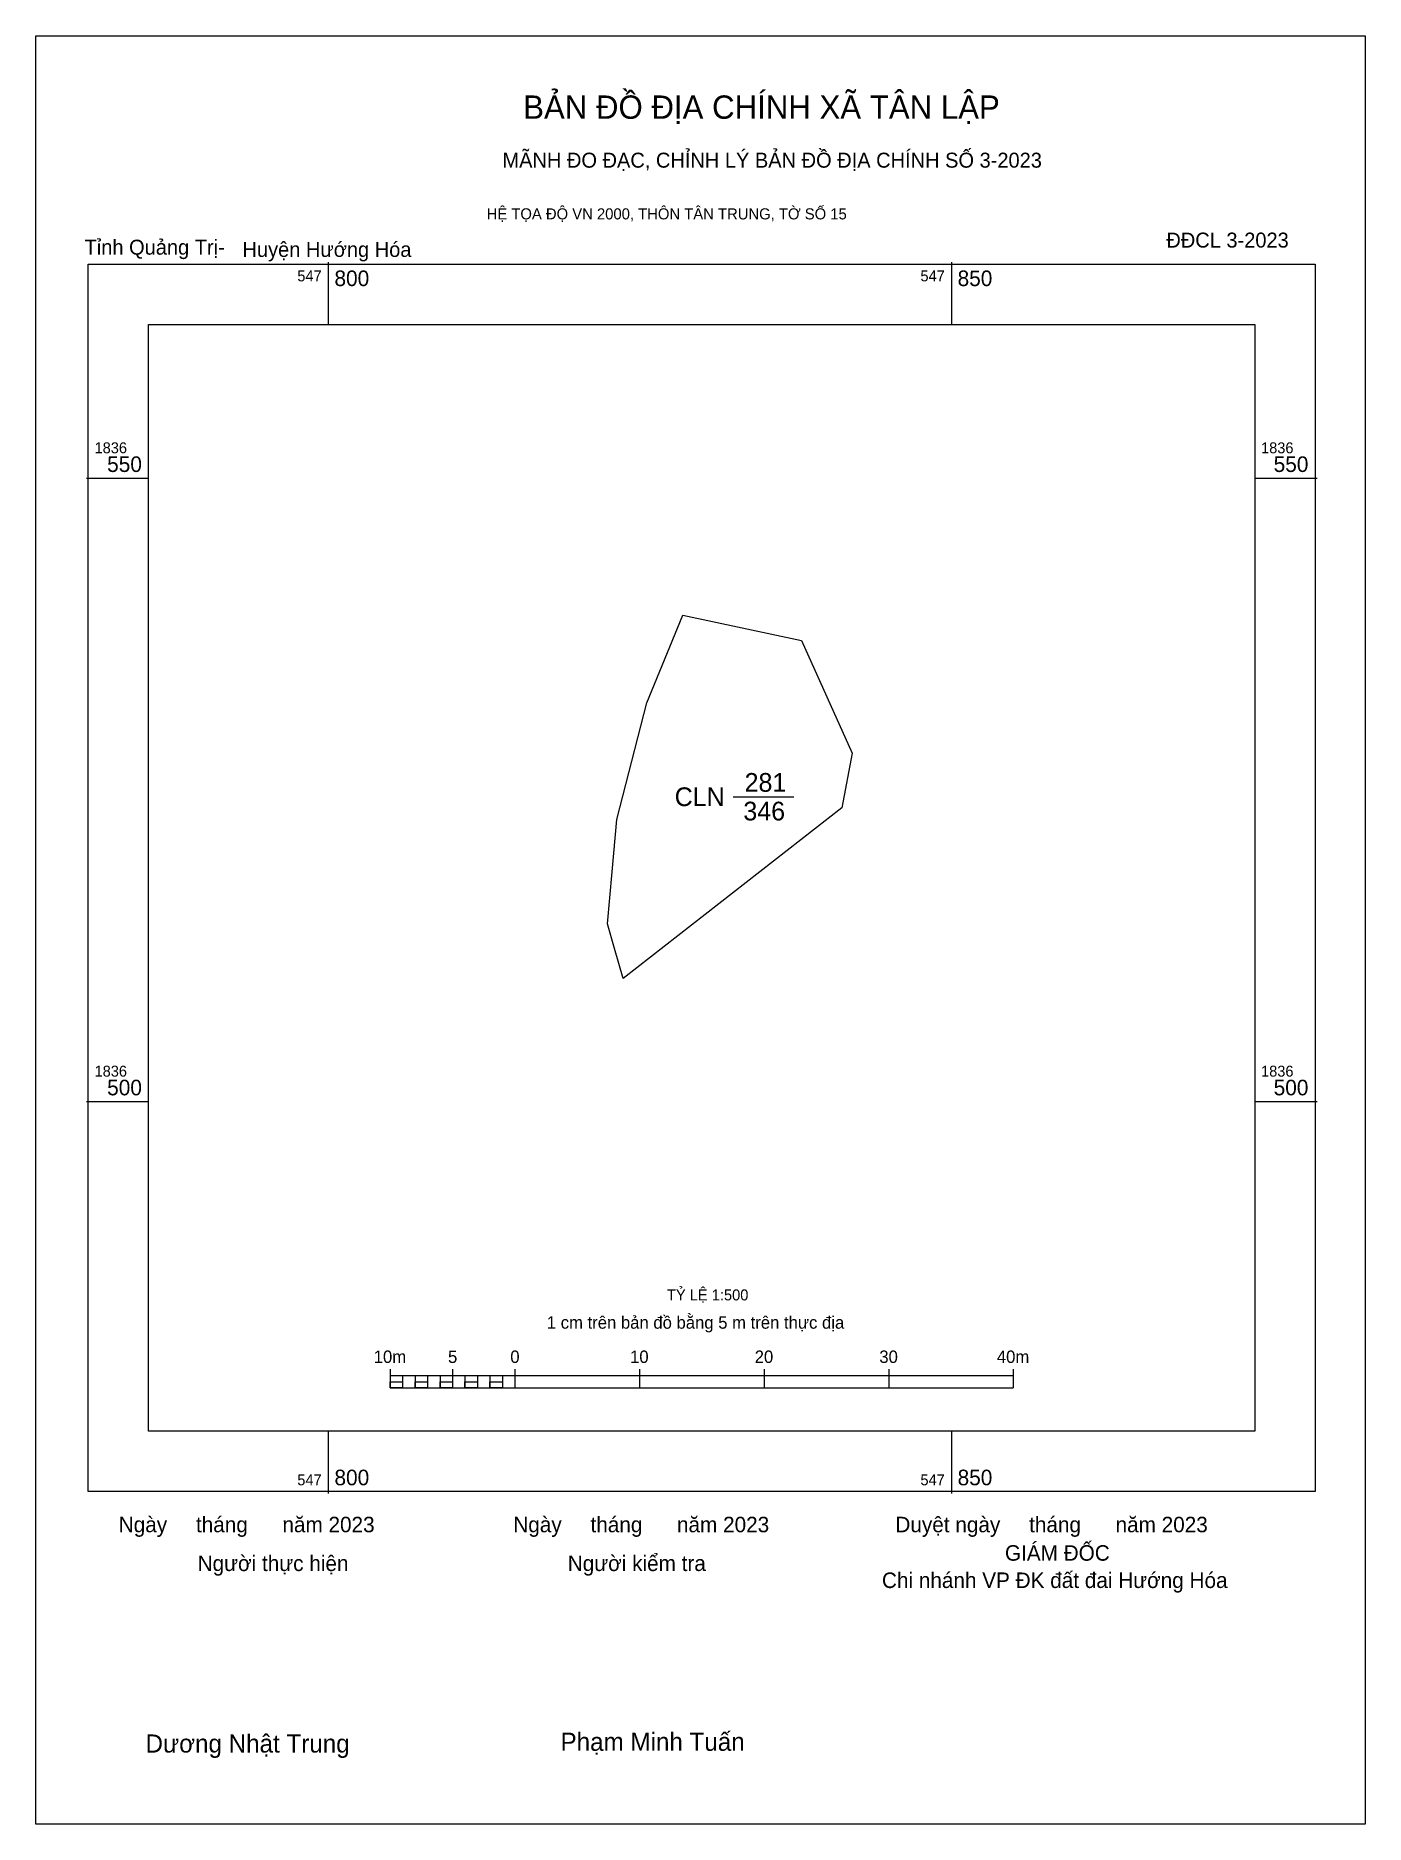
# Model space of a CAD drawing. Extents: x 547777 to 547883, y 1836442 to 1836585.
import ezdxf

# ---------------------------------------------------------------- set-up
doc = ezdxf.new("R2010")
doc.units = 0
for name, color, linetype in [('Level 10', 7, 'Continuous'), ('Level 13', 7, 'Continuous'), ('Level 15', 7, 'Continuous'), ('Level 27', 7, 'Continuous'), ('Level 6', 7, 'Continuous'), ('Level 62', 7, 'Continuous'), ('Level 63', 7, 'Continuous'), ('Level 9', 7, 'Continuous')]:
    doc.layers.add(name, color=color, linetype=linetype)

msp = doc.modelspace()

# ---------------------------------------------------------------- linework, layer by layer
at = {"layer": 'Level 10'}
msp.add_line((547832.5, 1836524.45), (547837.36, 1836524.45), dxfattribs=at)
msp.add_lwpolyline([(547837.97, 1836536.99), (547842.04, 1836527.94), (547841.2, 1836523.57), (547823.67, 1836509.88), (547822.97, 1836512.27), (547822.4, 1836514.25), (547822.78, 1836518.43), (547823.17, 1836522.62), (547825.56, 1836531.98), (547828.44, 1836539.01)], close=True, dxfattribs=at)
at = {"layer": 'Level 15'}
msp.add_lwpolyline([(547776.53, 1836585.49), (547883.21, 1836585.49), (547883.21, 1836442.03), (547776.53, 1836442.03)], close=True, dxfattribs=at)
at = {"layer": 'Level 27'}
for p, q in [((547828.44, 1836539.01), (547828.44, 1836539.02)), ((547837.97, 1836536.99), (547837.97, 1836536.99)), ((547842.04, 1836527.94), (547842.04, 1836527.93))]:
    msp.add_line(p, q, dxfattribs=at)
at = {"layer": 'Level 62'}
msp.add_lwpolyline([(547785.59, 1836562.32), (547874.35, 1836562.32), (547874.35, 1836473.56), (547785.59, 1836473.56)], close=True, dxfattribs=at)
at = {"layer": 'Level 63'}
for p, q in [((547800, 1836567.32), (547800, 1836562.32)), ((547850, 1836567.32), (547850, 1836562.32)), ((547780.59, 1836550), (547785.59, 1836550)), ((547874.35, 1836550), (547879.35, 1836550)), ((547780.59, 1836500), (547785.59, 1836500)), ((547874.35, 1836500), (547879.35, 1836500)), ((547804.97, 1836478.53), (547804.97, 1836477.03)), ((547804.97, 1836478.03), (547854.97, 1836478.03)), ((547805.97, 1836478.03), (547805.97, 1836477.03)), ((547806.97, 1836478.03), (547806.97, 1836477.03)), ((547807.97, 1836478.03), (547807.97, 1836477.03)), ((547808.97, 1836478.03), (547808.97, 1836477.03)), ((547809.97, 1836478.53), (547809.97, 1836477.03)), ((547809.97, 1836478.03), (547809.97, 1836477.03)), ((547810.97, 1836478.03), (547810.97, 1836477.03)), ((547811.97, 1836478.03), (547811.97, 1836477.03)), ((547812.97, 1836478.03), (547812.97, 1836477.03)), ((547813.97, 1836478.03), (547813.97, 1836477.03)), ((547814.97, 1836478.53), (547814.97, 1836477.03)), ((547814.97, 1836478.03), (547814.97, 1836477.03)), ((547824.97, 1836478.53), (547824.97, 1836477.03)), ((547834.97, 1836478.53), (547834.97, 1836477.03)), ((547844.97, 1836478.53), (547844.97, 1836477.03)), ((547854.97, 1836478.53), (547854.97, 1836477.03)), ((547804.97, 1836477.03), (547854.97, 1836477.03)), ((547800, 1836473.56), (547800, 1836468.56)), ((547850, 1836473.56), (547850, 1836468.56))]:
    msp.add_line(p, q, dxfattribs=at)
for points in [[(547780.75, 1836567.16), (547879.19, 1836567.16), (547879.19, 1836468.72), (547780.75, 1836468.72)], [(547804.97, 1836477.53), (547805.97, 1836477.53), (547805.97, 1836477.03), (547804.97, 1836477.03)], [(547804.97, 1836477.53), (547805.97, 1836477.53), (547805.97, 1836477.03), (547804.97, 1836477.03)], [(547806.97, 1836477.53), (547807.97, 1836477.53), (547807.97, 1836477.03), (547806.97, 1836477.03)], [(547808.97, 1836477.53), (547809.97, 1836477.53), (547809.97, 1836477.03), (547808.97, 1836477.03)], [(547810.97, 1836477.53), (547811.97, 1836477.53), (547811.97, 1836477.03), (547810.97, 1836477.03)], [(547812.97, 1836477.53), (547813.97, 1836477.53), (547813.97, 1836477.03), (547812.97, 1836477.03)]]:
    msp.add_lwpolyline(points, close=True, dxfattribs=at)

# ---------------------------------------------------------------- texts
at = {"layer": 'Level 13'}
for s, p in [('281', (547833.41, 1836524.85)), ('CLN', (547827.8, 1836523.7)), ('346', (547833.31, 1836522.55))]:
    msp.add_text(s, height=1.5, dxfattribs=at).set_placement(p)
at = {"layer": 'Level 6'}
msp.add_text('TỶ LỆ 1:500', height=0.879, dxfattribs=at).set_placement((547827.18, 1836484.05))
at = {"layer": 'Level 63'}
for s, height, p in [('BẢN ĐỒ ĐỊA CHÍNH XÃ TÂN LẬP', 1.8718, (547815.64, 1836578.83)), ('MÃNH ĐO ĐẠC, CHỈNH LÝ BẢN ĐỒ ĐỊA CHÍNH SỐ 3-2023', 1.2011, (547813.98, 1836574.91)), ('HỆ TỌA ĐỘ VN 2000, THÔN TÂN TRUNG, TỜ SỐ 15', 0.8891, (547812.71, 1836570.76)), ('547', 0.875, (547797.52, 1836565.79)), ('800', 1.25, (547800.5, 1836565.41)), ('547', 0.875, (547847.52, 1836565.79)), ('850', 1.25, (547850.5, 1836565.41)), ('1836', 0.875, (547781.25, 1836552)), ('1836', 0.875, (547874.85, 1836552)), ('550', 1.25, (547782.26, 1836550.5)), ('550', 1.25, (547875.86, 1836550.5)), ('1836', 0.875, (547781.25, 1836502)), ('1836', 0.875, (547874.85, 1836502)), ('500', 1.25, (547782.26, 1836500.5)), ('500', 1.25, (547875.86, 1836500.5)), ('1 cm trên bản đồ bằng 5 m trên thực địa', 1, (547817.54, 1836481.78)), ('10m', 1, (547803.65, 1836479.03)), ('5', 1, (547809.61, 1836479.03)), ('0', 1, (547814.61, 1836479.03)), ('10', 1, (547824.22, 1836479.03)), ('20', 1, (547834.22, 1836479.03)), ('30', 1, (547844.22, 1836479.03)), ('40m', 1, (547853.65, 1836479.03)), ('547', 0.875, (547797.52, 1836469.22)), ('800', 1.25, (547800.5, 1836469.22)), ('547', 0.875, (547847.52, 1836469.22)), ('850', 1.25, (547850.5, 1836469.22)), ('Ngày     tháng      năm 2023', 1.2442, (547783.19, 1836465.45)), ('Ngày     tháng      năm 2023', 1.2442, (547814.85, 1836465.45)), ('Duyệt ngày     tháng      năm 2023', 1.2442, (547845.51, 1836465.45)), ('Người thực hiện', 1.2442, (547789.52, 1836462.34)), ('Người kiểm tra', 1.2442, (547819.22, 1836462.34)), ('GIÁM ĐỐC', 1.244, (547854.3, 1836463.17)), ('Chi nhánh VP ĐK đất đai Hướng Hóa', 1.2442, (547844.43, 1836460.98)), ('Dương Nhật Trung', 1.4512, (547785.34, 1836447.78)), ('Phạm Minh Tuấn', 1.4512, (547818.64, 1836447.92))]:
    msp.add_text(s, height=height, dxfattribs=at).set_placement(p)
at = {"layer": 'Level 9'}
for s, p in [('Tỉnh Quảng Trị-', (547780.45, 1836567.93)), ('Huyện Hướng Hóa', (547793.12, 1836567.75)), ('ĐĐCL 3-2023', (547867.25, 1836568.5))]:
    msp.add_text(s, height=1.2011, dxfattribs=at).set_placement(p)

doc.saveas('drawing.dxf')
